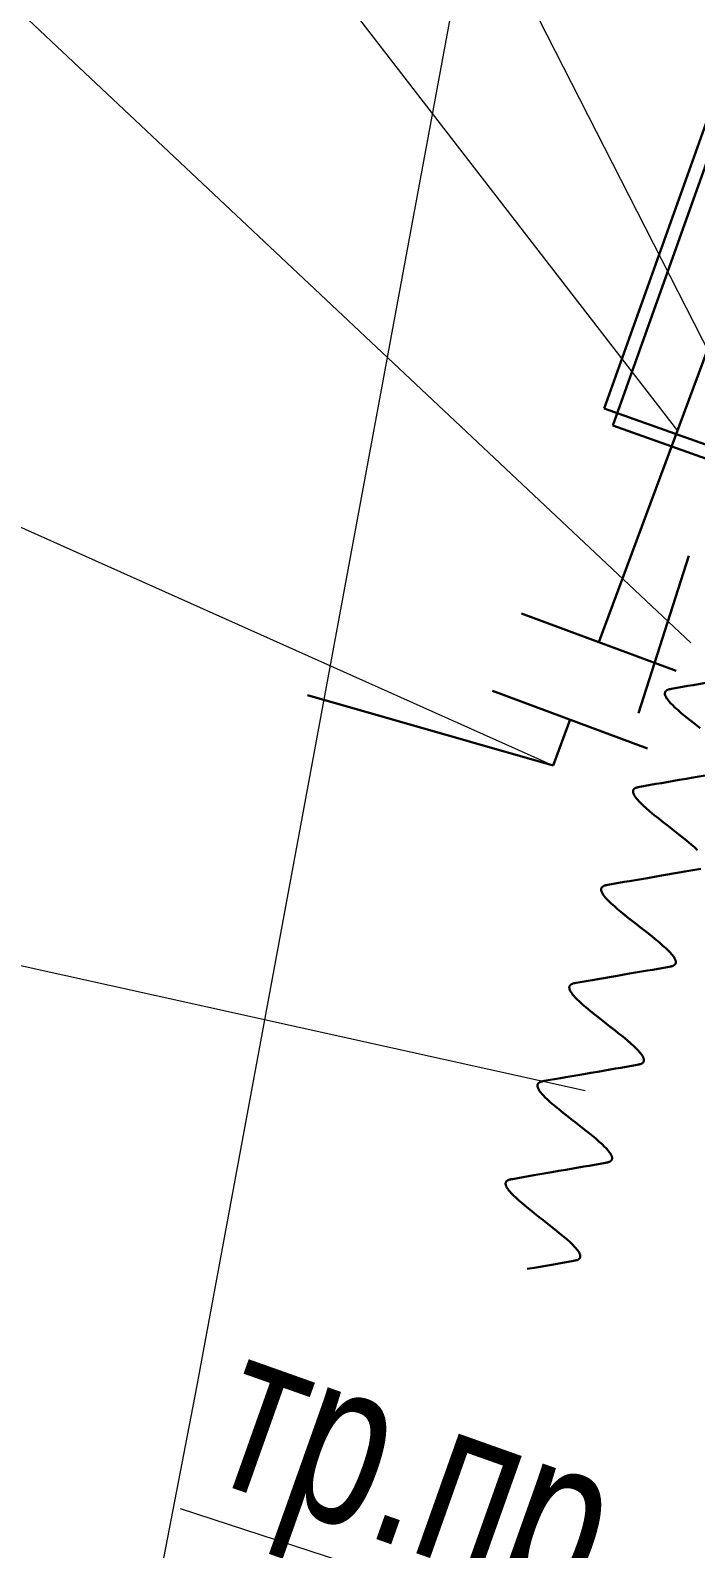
# Model space of a CAD drawing. Extents: x 10098 to 11902, y 8648 to 10202.
# Drawn here: x 11264.75 to 11268.77, y 9090.4 to 9099.59 of the extents above; entities that cross this region are included whole.
import ezdxf

# ---------------------------------------------------------------- set-up
doc = ezdxf.new("R2010")
doc.units = 0
doc.layers.add('20_Строения', color=7, linetype='Continuous')
doc.layers.add('49_Проекты', color=7, linetype='Continuous')
doc.styles.add('mggt', font='russian_1251.shx', dxfattribs={"width": 0.75, "oblique": 18, "height": 1})

msp = doc.modelspace()

# ---------------------------------------------------------------- linework, layer by layer
at = {"layer": '20_Строения', "color": 8, "linetype": 'Continuous', "lineweight": 15, "flags": 128}
msp.add_lwpolyline([(11265.3025, 9089.0368), (11265.7527, 9091.3802), (11268.5909, 9106.7152)], dxfattribs=at)
at = {"layer": '49_Проекты', "color": 8, "linetype": 'Continuous', "lineweight": 30}
for p, q in [((11271.1972, 9105.6717), (11268.2174, 9097.3049)), ((11268.269, 9097.2009), (11271.2728, 9105.6414)), ((11268.1848, 9095.8895), (11268.9586, 9097.9734)), ((11268.2174, 9097.3049), (11269.5378, 9096.8347)), ((11269.6621, 9096.7052), (11268.269, 9097.2009)), ((11268.4255, 9095.4604), (11268.7283, 9096.4134)), ((11268.6535, 9095.7154), (11267.7161, 9096.0635)), ((11268.7557, 9095.6305), (11268.8639, 9095.6492)), ((11266.4224, 9095.5697), (11267.9077, 9095.1431)), ((11268.4795, 9095.2467), (11267.542, 9095.5948)), ((11268.5841, 9095.5789), (11268.5842, 9095.5806)), ((11268.5842, 9095.5773), (11268.5841, 9095.5789)), ((11268.5842, 9095.5806), (11268.5843, 9095.582)), ((11268.5844, 9095.5757), (11268.5842, 9095.5773)), ((11268.5843, 9095.582), (11268.5846, 9095.584)), ((11268.5848, 9095.5732), (11268.5844, 9095.5757)), ((11268.5846, 9095.584), (11268.585, 9095.5858)), ((11268.5858, 9095.5694), (11268.5848, 9095.5732)), ((11268.585, 9095.5858), (11268.5857, 9095.5877)), ((11268.5857, 9095.5877), (11268.586, 9095.5884)), ((11268.5869, 9095.5663), (11268.5858, 9095.5694)), ((11268.586, 9095.5884), (11268.5865, 9095.5895)), ((11268.5865, 9095.5895), (11268.5871, 9095.5904)), ((11268.5882, 9095.5631), (11268.5869, 9095.5663)), ((11268.5871, 9095.5904), (11268.5877, 9095.5914)), ((11268.5877, 9095.5914), (11268.5885, 9095.5924)), ((11268.5895, 9095.5602), (11268.5882, 9095.5631)), ((11268.5885, 9095.5924), (11268.5895, 9095.5935)), ((11268.5895, 9095.5935), (11268.5906, 9095.5947)), ((11268.5915, 9095.5565), (11268.5895, 9095.5602)), ((11268.5906, 9095.5947), (11268.5923, 9095.5962)), ((11268.5949, 9095.5509), (11268.5915, 9095.5565)), ((11268.5923, 9095.5962), (11268.5935, 9095.5971)), ((11268.5935, 9095.5971), (11268.5944, 9095.5978)), ((11268.5944, 9095.5978), (11268.5957, 9095.5986)), ((11268.5957, 9095.5986), (11268.5972, 9095.5995)), ((11268.5972, 9095.5995), (11268.5986, 9095.6002)), ((11268.5986, 9095.6002), (11268.5999, 9095.6008)), ((11268.5999, 9095.6008), (11268.6029, 9095.6021)), ((11268.6029, 9095.6021), (11268.6051, 9095.6029)), ((11268.6051, 9095.6029), (11268.6084, 9095.604)), ((11268.6084, 9095.604), (11268.6129, 9095.6051)), ((11268.6129, 9095.6051), (11268.6171, 9095.606)), ((11268.6171, 9095.606), (11268.6252, 9095.6074)), ((11268.6252, 9095.6074), (11268.7231, 9095.6251)), ((11268.7231, 9095.6251), (11268.7557, 9095.6305)), ((11268.597, 9095.5477), (11268.5949, 9095.5509)), ((11268.5992, 9095.5447), (11268.597, 9095.5477)), ((11268.6044, 9095.5377), (11268.5992, 9095.5447)), ((11268.6107, 9095.5302), (11268.6044, 9095.5377)), ((11268.6185, 9095.5215), (11268.6107, 9095.5302)), ((11268.6317, 9095.5078), (11268.6185, 9095.5215)), ((11268.6451, 9095.4949), (11268.6317, 9095.5078)), ((11268.6639, 9095.478), (11268.6451, 9095.4949)), ((11268.6836, 9095.4609), (11268.6639, 9095.478)), ((11268.713, 9095.4365), (11268.6836, 9095.4609)), ((11267.9077, 9095.1431), (11268.0108, 9095.4207)), ((11268.7398, 9095.4149), (11268.713, 9095.4365)), ((11268.7577, 9095.4007), (11268.7398, 9095.4149)), ((11268.798, 9095.3691), (11268.7577, 9095.4007)), ((11268.3968, 9095), (11268.398, 9095.0012)), ((11268.398, 9095.0012), (11268.3996, 9095.0027)), ((11268.3996, 9095.0027), (11268.4008, 9095.0036)), ((11268.4008, 9095.0036), (11268.4018, 9095.0042)), ((11268.4018, 9095.0042), (11268.403, 9095.0051)), ((11268.403, 9095.0051), (11268.4046, 9095.006)), ((11268.4046, 9095.006), (11268.4059, 9095.0067)), ((11268.4059, 9095.0067), (11268.4072, 9095.0073)), ((11268.4072, 9095.0073), (11268.4103, 9095.0086)), ((11268.4103, 9095.0086), (11268.4124, 9095.0094)), ((11268.4124, 9095.0094), (11268.4158, 9095.0104)), ((11268.4158, 9095.0104), (11268.4203, 9095.0116)), ((11268.4203, 9095.0116), (11268.4244, 9095.0125)), ((11268.4244, 9095.0125), (11268.4325, 9095.0139)), ((11268.4325, 9095.0139), (11268.5305, 9095.0316)), ((11268.5305, 9095.0316), (11268.563, 9095.037)), ((11268.563, 9095.037), (11268.6713, 9095.0556)), ((11268.6713, 9095.0556), (11268.7136, 9095.0629)), ((11268.756, 9095.0702), (11268.7136, 9095.0629)), ((11268.8642, 9095.0889), (11268.756, 9095.0702)), ((11268.3915, 9094.9871), (11268.3916, 9094.9884)), ((11268.3915, 9094.9854), (11268.3915, 9094.9871)), ((11268.3915, 9094.9838), (11268.3915, 9094.9854)), ((11268.3917, 9094.9822), (11268.3915, 9094.9838)), ((11268.3916, 9094.9884), (11268.3919, 9094.9905)), ((11268.3921, 9094.9797), (11268.3917, 9094.9822)), ((11268.3919, 9094.9905), (11268.3924, 9094.9923)), ((11268.3931, 9094.9759), (11268.3921, 9094.9797)), ((11268.3924, 9094.9923), (11268.3931, 9094.9942)), ((11268.3931, 9094.9942), (11268.3934, 9094.9949)), ((11268.3942, 9094.9728), (11268.3931, 9094.9759)), ((11268.3934, 9094.9949), (11268.3939, 9094.9959)), ((11268.3939, 9094.9959), (11268.3945, 9094.9969)), ((11268.3955, 9094.9696), (11268.3942, 9094.9728)), ((11268.3945, 9094.9969), (11268.3951, 9094.9978)), ((11268.3951, 9094.9978), (11268.3959, 9094.9988)), ((11268.3969, 9094.9667), (11268.3955, 9094.9696)), ((11268.3959, 9094.9988), (11268.3968, 9095)), ((11268.3988, 9094.963), (11268.3969, 9094.9667)), ((11268.4023, 9094.9573), (11268.3988, 9094.963)), ((11268.4044, 9094.9542), (11268.4023, 9094.9573)), ((11268.4065, 9094.9512), (11268.4044, 9094.9542)), ((11268.4118, 9094.9442), (11268.4065, 9094.9512)), ((11268.4181, 9094.9366), (11268.4118, 9094.9442)), ((11268.4259, 9094.928), (11268.4181, 9094.9366)), ((11268.439, 9094.9143), (11268.4259, 9094.928)), ((11268.4524, 9094.9014), (11268.439, 9094.9143)), ((11268.4712, 9094.8844), (11268.4524, 9094.9014)), ((11268.491, 9094.8674), (11268.4712, 9094.8844)), ((11268.5203, 9094.843), (11268.491, 9094.8674)), ((11268.5472, 9094.8214), (11268.5203, 9094.843)), ((11268.5651, 9094.8072), (11268.5472, 9094.8214)), ((11268.6053, 9094.7755), (11268.5651, 9094.8072)), ((11268.6173, 9094.7661), (11268.6053, 9094.7755)), ((11268.6173, 9094.7661), (11268.6293, 9094.7568)), ((11268.6293, 9094.7568), (11268.6695, 9094.7251)), ((11268.6695, 9094.7251), (11268.6874, 9094.7109)), ((11268.6874, 9094.7109), (11268.7143, 9094.6893)), ((11268.7143, 9094.6893), (11268.7436, 9094.6649)), ((11268.7436, 9094.6649), (11268.7634, 9094.6479)), ((11268.7634, 9094.6479), (11268.7822, 9094.6309)), ((11268.3704, 9094.4434), (11268.4786, 9094.4621)), ((11268.4786, 9094.4621), (11268.521, 9094.4694)), ((11268.5633, 9094.4766), (11268.521, 9094.4694)), ((11268.6716, 9094.4953), (11268.5633, 9094.4766)), ((11268.7041, 9094.5007), (11268.6716, 9094.4953)), ((11268.8021, 9094.5184), (11268.7041, 9094.5007)), ((11268.1988, 9094.3919), (11268.1989, 9094.3936)), ((11268.1989, 9094.3903), (11268.1988, 9094.3919)), ((11268.1989, 9094.3936), (11268.199, 9094.3949)), ((11268.1991, 9094.3887), (11268.1989, 9094.3903)), ((11268.199, 9094.3949), (11268.1993, 9094.397)), ((11268.1995, 9094.3862), (11268.1991, 9094.3887)), ((11268.1993, 9094.397), (11268.1997, 9094.3988)), ((11268.2005, 9094.3824), (11268.1995, 9094.3862)), ((11268.1997, 9094.3988), (11268.2004, 9094.4006)), ((11268.2004, 9094.4006), (11268.2007, 9094.4014)), ((11268.2016, 9094.3793), (11268.2005, 9094.3824)), ((11268.2007, 9094.4014), (11268.2012, 9094.4024)), ((11268.2012, 9094.4024), (11268.2018, 9094.4033)), ((11268.2029, 9094.3761), (11268.2016, 9094.3793)), ((11268.2018, 9094.4033), (11268.2024, 9094.4043)), ((11268.2024, 9094.4043), (11268.2032, 9094.4053)), ((11268.2042, 9094.3732), (11268.2029, 9094.3761)), ((11268.2032, 9094.4053), (11268.2042, 9094.4065)), ((11268.2042, 9094.4065), (11268.2053, 9094.4077)), ((11268.2062, 9094.3695), (11268.2042, 9094.3732)), ((11268.2053, 9094.4077), (11268.207, 9094.4091)), ((11268.2096, 9094.3638), (11268.2062, 9094.3695)), ((11268.207, 9094.4091), (11268.2082, 9094.4101)), ((11268.2082, 9094.4101), (11268.2091, 9094.4107)), ((11268.2091, 9094.4107), (11268.2104, 9094.4116)), ((11268.2117, 9094.3607), (11268.2096, 9094.3638)), ((11268.2104, 9094.4116), (11268.2119, 9094.4125)), ((11268.2139, 9094.3577), (11268.2117, 9094.3607)), ((11268.2119, 9094.4125), (11268.2133, 9094.4132)), ((11268.2133, 9094.4132), (11268.2146, 9094.4138)), ((11268.2191, 9094.3507), (11268.2139, 9094.3577)), ((11268.2146, 9094.4138), (11268.2176, 9094.4151)), ((11268.2176, 9094.4151), (11268.2198, 9094.4158)), ((11268.2198, 9094.4158), (11268.2231, 9094.4169)), ((11268.2231, 9094.4169), (11268.2276, 9094.4181)), ((11268.2276, 9094.4181), (11268.2318, 9094.4189)), ((11268.2318, 9094.4189), (11268.2399, 9094.4204)), ((11268.2399, 9094.4204), (11268.3379, 9094.438)), ((11268.3379, 9094.438), (11268.3704, 9094.4434)), ((11268.2254, 9094.3431), (11268.2191, 9094.3507)), ((11268.2332, 9094.3345), (11268.2254, 9094.3431)), ((11268.2464, 9094.3208), (11268.2332, 9094.3345)), ((11268.2598, 9094.3079), (11268.2464, 9094.3208)), ((11268.2786, 9094.2909), (11268.2598, 9094.3079)), ((11268.2983, 9094.2739), (11268.2786, 9094.2909)), ((11268.3277, 9094.2495), (11268.2983, 9094.2739)), ((11268.3545, 9094.2279), (11268.3277, 9094.2495)), ((11268.3724, 9094.2137), (11268.3545, 9094.2279)), ((11268.4127, 9094.182), (11268.3724, 9094.2137)), ((11268.4247, 9094.1726), (11268.4127, 9094.182)), ((11268.4247, 9094.1726), (11268.4366, 9094.1632)), ((11268.4366, 9094.1632), (11268.4769, 9094.1316)), ((11268.4769, 9094.1316), (11268.4948, 9094.1174)), ((11268.4948, 9094.1174), (11268.5216, 9094.0958)), ((11268.5216, 9094.0958), (11268.551, 9094.0714)), ((11268.551, 9094.0714), (11268.5707, 9094.0543)), ((11268.5707, 9094.0543), (11268.5895, 9094.0374)), ((11268.5895, 9094.0374), (11268.6029, 9094.0245)), ((11268.6029, 9094.0245), (11268.6161, 9094.0108)), ((11268.6161, 9094.0108), (11268.6239, 9094.0021)), ((11268.6239, 9094.0021), (11268.6302, 9093.9945)), ((11268.6302, 9093.9945), (11268.6354, 9093.9876)), ((11268.4789, 9093.9018), (11268.3707, 9093.8831)), ((11268.5115, 9093.9072), (11268.4789, 9093.9018)), ((11268.6095, 9093.9249), (11268.5115, 9093.9072)), ((11268.6175, 9093.9263), (11268.6095, 9093.9249)), ((11268.6217, 9093.9272), (11268.6175, 9093.9263)), ((11268.6262, 9093.9283), (11268.6217, 9093.9272)), ((11268.6295, 9093.9294), (11268.6262, 9093.9283)), ((11268.6317, 9093.9302), (11268.6295, 9093.9294)), ((11268.6347, 9093.9315), (11268.6317, 9093.9302)), ((11268.636, 9093.9321), (11268.6347, 9093.9315)), ((11268.6354, 9093.9876), (11268.6376, 9093.9846)), ((11268.6374, 9093.9328), (11268.636, 9093.9321)), ((11268.6389, 9093.9337), (11268.6374, 9093.9328)), ((11268.6376, 9093.9846), (11268.6397, 9093.9814)), ((11268.6402, 9093.9345), (11268.6389, 9093.9337)), ((11268.6397, 9093.9814), (11268.6431, 9093.9758)), ((11268.6411, 9093.9352), (11268.6402, 9093.9345)), ((11268.6423, 9093.9361), (11268.6411, 9093.9352)), ((11268.644, 9093.9375), (11268.6423, 9093.9361)), ((11268.6431, 9093.9758), (11268.6451, 9093.9721)), ((11268.6451, 9093.9387), (11268.644, 9093.9375)), ((11268.6451, 9093.9721), (11268.6464, 9093.9692)), ((11268.6461, 9093.9399), (11268.6451, 9093.9387)), ((11268.6469, 9093.9409), (11268.6461, 9093.9399)), ((11268.6464, 9093.9692), (11268.6477, 9093.966)), ((11268.6475, 9093.9419), (11268.6469, 9093.9409)), ((11268.6481, 9093.9428), (11268.6475, 9093.9419)), ((11268.6477, 9093.966), (11268.6488, 9093.9629)), ((11268.6486, 9093.9439), (11268.6481, 9093.9428)), ((11268.6489, 9093.9446), (11268.6486, 9093.9439)), ((11268.6488, 9093.9629), (11268.6498, 9093.9591)), ((11268.6496, 9093.9465), (11268.6489, 9093.9446)), ((11268.65, 9093.9483), (11268.6496, 9093.9465)), ((11268.6498, 9093.9591), (11268.6502, 9093.9566)), ((11268.6503, 9093.9503), (11268.65, 9093.9483)), ((11268.6502, 9093.9566), (11268.6504, 9093.955)), ((11268.6504, 9093.9517), (11268.6503, 9093.9503)), ((11268.6504, 9093.955), (11268.6505, 9093.9534)), ((11268.6505, 9093.9534), (11268.6504, 9093.9517)), ((11268.0071, 9093.8052), (11268.0078, 9093.8071)), ((11268.0078, 9093.8071), (11268.0081, 9093.8078)), ((11268.0081, 9093.8078), (11268.0086, 9093.8089)), ((11268.0086, 9093.8089), (11268.0092, 9093.8098)), ((11268.0092, 9093.8098), (11268.0098, 9093.8108)), ((11268.0098, 9093.8108), (11268.0106, 9093.8118)), ((11268.0106, 9093.8118), (11268.0115, 9093.813)), ((11268.0115, 9093.813), (11268.0127, 9093.8142)), ((11268.0127, 9093.8142), (11268.0143, 9093.8156)), ((11268.0143, 9093.8156), (11268.0155, 9093.8166)), ((11268.0155, 9093.8166), (11268.0165, 9093.8172)), ((11268.0165, 9093.8172), (11268.0177, 9093.818)), ((11268.0177, 9093.818), (11268.0193, 9093.8189)), ((11268.0193, 9093.8189), (11268.0206, 9093.8196)), ((11268.0206, 9093.8196), (11268.0219, 9093.8203)), ((11268.0219, 9093.8203), (11268.025, 9093.8215)), ((11268.025, 9093.8215), (11268.0271, 9093.8223)), ((11268.0271, 9093.8223), (11268.0305, 9093.8234)), ((11268.0305, 9093.8234), (11268.035, 9093.8246)), ((11268.035, 9093.8246), (11268.0391, 9093.8254)), ((11268.0391, 9093.8254), (11268.0472, 9093.8269)), ((11268.0472, 9093.8269), (11268.1452, 9093.8445)), ((11268.1452, 9093.8445), (11268.1778, 9093.8499)), ((11268.1778, 9093.8499), (11268.286, 9093.8686)), ((11268.286, 9093.8686), (11268.3283, 9093.8759)), ((11268.3707, 9093.8831), (11268.3283, 9093.8759)), ((11268.0062, 9093.8001), (11268.0063, 9093.8014)), ((11268.0062, 9093.7984), (11268.0062, 9093.8001)), ((11268.0062, 9093.7967), (11268.0062, 9093.7984)), ((11268.0064, 9093.7951), (11268.0062, 9093.7967)), ((11268.0063, 9093.8014), (11268.0066, 9093.8035)), ((11268.0068, 9093.7927), (11268.0064, 9093.7951)), ((11268.0066, 9093.8035), (11268.0071, 9093.8052)), ((11268.0078, 9093.7889), (11268.0068, 9093.7927)), ((11268.0089, 9093.7858), (11268.0078, 9093.7889)), ((11268.0102, 9093.7826), (11268.0089, 9093.7858)), ((11268.0116, 9093.7797), (11268.0102, 9093.7826)), ((11268.0135, 9093.776), (11268.0116, 9093.7797)), ((11268.017, 9093.7703), (11268.0135, 9093.776)), ((11268.0191, 9093.7672), (11268.017, 9093.7703)), ((11268.0212, 9093.7642), (11268.0191, 9093.7672)), ((11268.0265, 9093.7572), (11268.0212, 9093.7642)), ((11268.0328, 9093.7496), (11268.0265, 9093.7572)), ((11268.0406, 9093.741), (11268.0328, 9093.7496)), ((11268.0537, 9093.7273), (11268.0406, 9093.741)), ((11268.0671, 9093.7144), (11268.0537, 9093.7273)), ((11268.0859, 9093.6974), (11268.0671, 9093.7144)), ((11268.1057, 9093.6804), (11268.0859, 9093.6974)), ((11268.135, 9093.656), (11268.1057, 9093.6804)), ((11268.1619, 9093.6344), (11268.135, 9093.656)), ((11268.1798, 9093.6201), (11268.1619, 9093.6344)), ((11268.22, 9093.5885), (11268.1798, 9093.6201)), ((11268.232, 9093.5791), (11268.22, 9093.5885)), ((11268.232, 9093.5791), (11268.244, 9093.5697)), ((11268.244, 9093.5697), (11268.2843, 9093.5381)), ((11268.2843, 9093.5381), (11268.3021, 9093.5239)), ((11268.3021, 9093.5239), (11268.329, 9093.5023)), ((11268.329, 9093.5023), (11268.3583, 9093.4778)), ((11268.3583, 9093.4778), (11268.3781, 9093.4608)), ((11268.3781, 9093.4608), (11268.3969, 9093.4438)), ((11268.3969, 9093.4438), (11268.4103, 9093.431)), ((11268.4103, 9093.431), (11268.4234, 9093.4173)), ((11268.4234, 9093.4173), (11268.4312, 9093.4086)), ((11268.4312, 9093.4086), (11268.4375, 9093.401)), ((11268.4375, 9093.401), (11268.4428, 9093.3941)), ((11268.4428, 9093.3941), (11268.4449, 9093.3911)), ((11268.4449, 9093.3911), (11268.447, 9093.3879)), ((11268.447, 9093.3879), (11268.4505, 9093.3823)), ((11268.4505, 9093.3823), (11268.4524, 9093.3785)), ((11268.4524, 9093.3785), (11268.4538, 9093.3756)), ((11268.4535, 9093.3464), (11268.4525, 9093.3452)), ((11268.4542, 9093.3474), (11268.4535, 9093.3464)), ((11268.4538, 9093.3756), (11268.4551, 9093.3724)), ((11268.4548, 9093.3484), (11268.4542, 9093.3474)), ((11268.4554, 9093.3493), (11268.4548, 9093.3484)), ((11268.4551, 9093.3724), (11268.4562, 9093.3693)), ((11268.4559, 9093.3504), (11268.4554, 9093.3493)), ((11268.4562, 9093.3511), (11268.4559, 9093.3504)), ((11268.4562, 9093.3693), (11268.4572, 9093.3656)), ((11268.4569, 9093.353), (11268.4562, 9093.3511)), ((11268.4574, 9093.3547), (11268.4569, 9093.353)), ((11268.4572, 9093.3656), (11268.4576, 9093.3631)), ((11268.4577, 9093.3568), (11268.4574, 9093.3547)), ((11268.4576, 9093.3631), (11268.4578, 9093.3615)), ((11268.4578, 9093.3582), (11268.4577, 9093.3568)), ((11268.4578, 9093.3615), (11268.4578, 9093.3599)), ((11268.4578, 9093.3599), (11268.4578, 9093.3582)), ((11267.9526, 9093.251), (11267.9851, 9093.2564)), ((11267.9851, 9093.2564), (11268.0933, 9093.2751)), ((11268.0933, 9093.2751), (11268.1357, 9093.2823)), ((11268.178, 9093.2896), (11268.1357, 9093.2824)), ((11268.2863, 9093.3083), (11268.178, 9093.2896)), ((11268.3188, 9093.3137), (11268.2863, 9093.3083)), ((11268.4168, 9093.3313), (11268.3188, 9093.3137)), ((11268.4249, 9093.3328), (11268.4168, 9093.3313)), ((11268.429, 9093.3337), (11268.4249, 9093.3328)), ((11268.4335, 9093.3348), (11268.429, 9093.3337)), ((11268.4369, 9093.3359), (11268.4335, 9093.3348)), ((11268.439, 9093.3367), (11268.4369, 9093.3359)), ((11268.4421, 9093.338), (11268.439, 9093.3367)), ((11268.4434, 9093.3386), (11268.4421, 9093.338)), ((11268.4447, 9093.3393), (11268.4434, 9093.3386)), ((11268.4463, 9093.3402), (11268.4447, 9093.3393)), ((11268.4475, 9093.341), (11268.4463, 9093.3402)), ((11268.4485, 9093.3417), (11268.4475, 9093.341)), ((11268.4497, 9093.3426), (11268.4485, 9093.3417)), ((11268.4513, 9093.344), (11268.4497, 9093.3426)), ((11268.4525, 9093.3452), (11268.4513, 9093.344)), ((11267.8135, 9093.2048), (11267.8136, 9093.2065)), ((11267.8136, 9093.2032), (11267.8135, 9093.2048)), ((11267.8136, 9093.2065), (11267.8137, 9093.2079)), ((11267.8138, 9093.2016), (11267.8136, 9093.2032)), ((11267.8137, 9093.2079), (11267.814, 9093.21)), ((11267.8142, 9093.1991), (11267.8138, 9093.2016)), ((11267.814, 9093.21), (11267.8144, 9093.2117)), ((11267.8152, 9093.1954), (11267.8142, 9093.1991)), ((11267.8144, 9093.2117), (11267.8151, 9093.2136)), ((11267.8151, 9093.2136), (11267.8154, 9093.2143)), ((11267.8163, 9093.1923), (11267.8152, 9093.1954)), ((11267.8154, 9093.2143), (11267.816, 9093.2154)), ((11267.816, 9093.2154), (11267.8165, 9093.2163)), ((11267.8176, 9093.1891), (11267.8163, 9093.1923)), ((11267.8165, 9093.2163), (11267.8171, 9093.2173)), ((11267.8171, 9093.2173), (11267.8179, 9093.2183)), ((11267.819, 9093.1862), (11267.8176, 9093.1891)), ((11267.8179, 9093.2183), (11267.8189, 9093.2195)), ((11267.8189, 9093.2195), (11267.82, 9093.2207)), ((11267.8209, 9093.1824), (11267.819, 9093.1862)), ((11267.82, 9093.2207), (11267.8217, 9093.2221)), ((11267.8243, 9093.1768), (11267.8209, 9093.1824)), ((11267.8217, 9093.2221), (11267.8229, 9093.223)), ((11267.8229, 9093.223), (11267.8238, 9093.2237)), ((11267.8238, 9093.2237), (11267.8251, 9093.2245)), ((11267.8264, 9093.1737), (11267.8243, 9093.1768)), ((11267.8251, 9093.2245), (11267.8266, 9093.2254)), ((11267.8286, 9093.1706), (11267.8264, 9093.1737)), ((11267.8266, 9093.2254), (11267.828, 9093.2261)), ((11267.828, 9093.2261), (11267.8293, 9093.2268)), ((11267.8338, 9093.1637), (11267.8286, 9093.1706)), ((11267.8293, 9093.2268), (11267.8323, 9093.228)), ((11267.8323, 9093.228), (11267.8345, 9093.2288)), ((11267.8401, 9093.1561), (11267.8338, 9093.1637)), ((11267.8345, 9093.2288), (11267.8378, 9093.2299)), ((11267.8378, 9093.2299), (11267.8423, 9093.231)), ((11267.8423, 9093.231), (11267.8465, 9093.2319)), ((11267.8465, 9093.2319), (11267.8546, 9093.2334)), ((11267.8546, 9093.2334), (11267.9526, 9093.251)), ((11267.8479, 9093.1474), (11267.8401, 9093.1561)), ((11267.8611, 9093.1337), (11267.8479, 9093.1474)), ((11267.8745, 9093.1209), (11267.8611, 9093.1337)), ((11267.8933, 9093.1039), (11267.8745, 9093.1209)), ((11267.913, 9093.0869), (11267.8933, 9093.1039)), ((11267.9424, 9093.0625), (11267.913, 9093.0869)), ((11267.9692, 9093.0408), (11267.9424, 9093.0625)), ((11267.9871, 9093.0266), (11267.9692, 9093.0408)), ((11268.0274, 9092.995), (11267.9871, 9093.0266)), ((11268.0394, 9092.9856), (11268.0274, 9092.995)), ((11268.0394, 9092.9856), (11268.0513, 9092.9762)), ((11268.0513, 9092.9762), (11268.0916, 9092.9446)), ((11268.0916, 9092.9446), (11268.1095, 9092.9304)), ((11268.1095, 9092.9304), (11268.1363, 9092.9087)), ((11268.1363, 9092.9087), (11268.1657, 9092.8843)), ((11268.1657, 9092.8843), (11268.1854, 9092.8673)), ((11268.1854, 9092.8673), (11268.2042, 9092.8503)), ((11268.2042, 9092.8503), (11268.2176, 9092.8374)), ((11268.2176, 9092.8374), (11268.2308, 9092.8238)), ((11268.2308, 9092.8238), (11268.2386, 9092.8151)), ((11268.2386, 9092.8151), (11268.2449, 9092.8075)), ((11268.2449, 9092.8075), (11268.2501, 9092.8006)), ((11268.2501, 9092.8006), (11268.2523, 9092.7975)), ((11268.2523, 9092.7975), (11268.2544, 9092.7944)), ((11268.0936, 9092.7148), (11267.9854, 9092.6961)), ((11268.1262, 9092.7202), (11268.0936, 9092.7148)), ((11268.2242, 9092.7378), (11268.1262, 9092.7202)), ((11268.2322, 9092.7393), (11268.2242, 9092.7378)), ((11268.2364, 9092.7401), (11268.2322, 9092.7393)), ((11268.2409, 9092.7413), (11268.2364, 9092.7401)), ((11268.2442, 9092.7424), (11268.2409, 9092.7413)), ((11268.2464, 9092.7432), (11268.2442, 9092.7424)), ((11268.2494, 9092.7444), (11268.2464, 9092.7432)), ((11268.2507, 9092.7451), (11268.2494, 9092.7444)), ((11268.2521, 9092.7458), (11268.2507, 9092.7451)), ((11268.2536, 9092.7467), (11268.2521, 9092.7458)), ((11268.2549, 9092.7475), (11268.2536, 9092.7467)), ((11268.2544, 9092.7944), (11268.2578, 9092.7888)), ((11268.2558, 9092.7482), (11268.2549, 9092.7475)), ((11268.257, 9092.7491), (11268.2558, 9092.7482)), ((11268.2587, 9092.7505), (11268.257, 9092.7491)), ((11268.2578, 9092.7888), (11268.2598, 9092.785)), ((11268.2598, 9092.7517), (11268.2587, 9092.7505)), ((11268.2598, 9092.785), (11268.2612, 9092.7821)), ((11268.2608, 9092.7529), (11268.2598, 9092.7517)), ((11268.2616, 9092.7539), (11268.2608, 9092.7529)), ((11268.2612, 9092.7821), (11268.2624, 9092.7789)), ((11268.2622, 9092.7549), (11268.2616, 9092.7539)), ((11268.2628, 9092.7558), (11268.2622, 9092.7549)), ((11268.2624, 9092.7789), (11268.2635, 9092.7758)), ((11268.2633, 9092.7569), (11268.2628, 9092.7558)), ((11268.2636, 9092.7576), (11268.2633, 9092.7569)), ((11268.2635, 9092.7758), (11268.2645, 9092.772)), ((11268.2643, 9092.7595), (11268.2636, 9092.7576)), ((11268.2647, 9092.7612), (11268.2643, 9092.7595)), ((11268.2645, 9092.772), (11268.2649, 9092.7696)), ((11268.265, 9092.7633), (11268.2647, 9092.7612)), ((11268.2649, 9092.7696), (11268.2651, 9092.768)), ((11268.2651, 9092.7647), (11268.265, 9092.7633)), ((11268.2651, 9092.768), (11268.2652, 9092.7663)), ((11268.2652, 9092.7663), (11268.2651, 9092.7647)), ((11267.6209, 9092.613), (11267.621, 9092.6144)), ((11267.6209, 9092.6113), (11267.6209, 9092.613)), ((11267.6209, 9092.6097), (11267.6209, 9092.6113)), ((11267.621, 9092.6144), (11267.6214, 9092.6164)), ((11267.6214, 9092.6164), (11267.6218, 9092.6182)), ((11267.6218, 9092.6182), (11267.6225, 9092.6201)), ((11267.6225, 9092.6201), (11267.6228, 9092.6208)), ((11267.6228, 9092.6208), (11267.6233, 9092.6219)), ((11267.6233, 9092.6219), (11267.6239, 9092.6228)), ((11267.6239, 9092.6228), (11267.6245, 9092.6238)), ((11267.6245, 9092.6238), (11267.6253, 9092.6248)), ((11267.6253, 9092.6248), (11267.6262, 9092.626)), ((11267.6262, 9092.626), (11267.6274, 9092.6272)), ((11267.6274, 9092.6272), (11267.629, 9092.6286)), ((11267.629, 9092.6286), (11267.6302, 9092.6295)), ((11267.6302, 9092.6295), (11267.6312, 9092.6302)), ((11267.6312, 9092.6302), (11267.6324, 9092.631)), ((11267.6324, 9092.631), (11267.634, 9092.6319)), ((11267.634, 9092.6319), (11267.6353, 9092.6326)), ((11267.6353, 9092.6326), (11267.6366, 9092.6332)), ((11267.6366, 9092.6332), (11267.6397, 9092.6345)), ((11267.6397, 9092.6345), (11267.6418, 9092.6353)), ((11267.6418, 9092.6353), (11267.6452, 9092.6364)), ((11267.6452, 9092.6364), (11267.6497, 9092.6375)), ((11267.6497, 9092.6375), (11267.6538, 9092.6384)), ((11267.6538, 9092.6384), (11267.6619, 9092.6399)), ((11267.6619, 9092.6399), (11267.7599, 9092.6575)), ((11267.7599, 9092.6575), (11267.7925, 9092.6629)), ((11267.7925, 9092.6629), (11267.9007, 9092.6816)), ((11267.9007, 9092.6816), (11267.943, 9092.6888)), ((11267.9854, 9092.6961), (11267.943, 9092.6889)), ((11267.6211, 9092.6081), (11267.6209, 9092.6097)), ((11267.6216, 9092.6056), (11267.6211, 9092.6081)), ((11267.6225, 9092.6019), (11267.6216, 9092.6056)), ((11267.6236, 9092.5987), (11267.6225, 9092.6019)), ((11267.6249, 9092.5955), (11267.6236, 9092.5987)), ((11267.6263, 9092.5927), (11267.6249, 9092.5955)), ((11267.6282, 9092.5889), (11267.6263, 9092.5927)), ((11267.6317, 9092.5833), (11267.6282, 9092.5889)), ((11267.6338, 9092.5801), (11267.6317, 9092.5833)), ((11267.6359, 9092.5771), (11267.6338, 9092.5801)), ((11267.6412, 9092.5702), (11267.6359, 9092.5771)), ((11267.6475, 9092.5626), (11267.6412, 9092.5702)), ((11267.6553, 9092.5539), (11267.6475, 9092.5626)), ((11267.6684, 9092.5402), (11267.6553, 9092.5539)), ((11267.6818, 9092.5274), (11267.6684, 9092.5402)), ((11267.7006, 9092.5104), (11267.6818, 9092.5274)), ((11267.7204, 9092.4933), (11267.7006, 9092.5104)), ((11267.7497, 9092.4689), (11267.7204, 9092.4933)), ((11267.7766, 9092.4473), (11267.7497, 9092.4689)), ((11267.7945, 9092.4331), (11267.7766, 9092.4473)), ((11267.8347, 9092.4015), (11267.7945, 9092.4331)), ((11267.8467, 9092.3921), (11267.8347, 9092.4015)), ((11267.8467, 9092.3921), (11267.8587, 9092.3827)), ((11267.8587, 9092.3827), (11267.899, 9092.351)), ((11267.899, 9092.351), (11267.9168, 9092.3368)), ((11267.9168, 9092.3368), (11267.9437, 9092.3152)), ((11267.9437, 9092.3152), (11267.973, 9092.2908)), ((11267.973, 9092.2908), (11267.9928, 9092.2738)), ((11267.9928, 9092.2738), (11268.0116, 9092.2568)), ((11268.0116, 9092.2568), (11268.025, 9092.2439)), ((11268.025, 9092.2439), (11268.0381, 9092.2302)), ((11268.0381, 9092.2302), (11268.0459, 9092.2216)), ((11268.0459, 9092.2216), (11268.0522, 9092.214)), ((11268.0522, 9092.214), (11268.0575, 9092.207)), ((11268.0581, 9092.1515), (11268.0568, 9092.1509)), ((11268.0575, 9092.207), (11268.0597, 9092.204)), ((11268.0594, 9092.1523), (11268.0581, 9092.1515)), ((11268.061, 9092.1531), (11268.0594, 9092.1523)), ((11268.0597, 9092.204), (11268.0617, 9092.2009)), ((11268.0622, 9092.154), (11268.061, 9092.1531)), ((11268.0617, 9092.2009), (11268.0652, 9092.1952)), ((11268.0632, 9092.1546), (11268.0622, 9092.154)), ((11268.0644, 9092.1556), (11268.0632, 9092.1546)), ((11268.066, 9092.157), (11268.0644, 9092.1556)), ((11268.0652, 9092.1952), (11268.0671, 9092.1915)), ((11268.0672, 9092.1582), (11268.066, 9092.157)), ((11268.0671, 9092.1915), (11268.0685, 9092.1886)), ((11268.0682, 9092.1594), (11268.0672, 9092.1582)), ((11268.0689, 9092.1604), (11268.0682, 9092.1594)), ((11268.0685, 9092.1886), (11268.0698, 9092.1854)), ((11268.0696, 9092.1614), (11268.0689, 9092.1604)), ((11268.0701, 9092.1623), (11268.0696, 9092.1614)), ((11268.0698, 9092.1854), (11268.0709, 9092.1823)), ((11268.0706, 9092.1634), (11268.0701, 9092.1623)), ((11268.0709, 9092.1641), (11268.0706, 9092.1634)), ((11268.0709, 9092.1823), (11268.0719, 9092.1785)), ((11268.0716, 9092.1659), (11268.0709, 9092.1641)), ((11268.0721, 9092.1677), (11268.0716, 9092.1659)), ((11268.0719, 9092.1785), (11268.0723, 9092.1761)), ((11268.0724, 9092.1698), (11268.0721, 9092.1677)), ((11268.0723, 9092.1761), (11268.0725, 9092.1745)), ((11268.0725, 9092.1711), (11268.0724, 9092.1698)), ((11268.0725, 9092.1745), (11268.0725, 9092.1728)), ((11268.0725, 9092.1728), (11268.0725, 9092.1711)), ((11267.7927, 9092.1026), (11267.7504, 9092.0953)), ((11267.901, 9092.1213), (11267.7927, 9092.1026)), ((11267.9335, 9092.1267), (11267.901, 9092.1213)), ((11268.0315, 9092.1443), (11267.9335, 9092.1267)), ((11268.0396, 9092.1458), (11268.0315, 9092.1443)), ((11268.0437, 9092.1466), (11268.0396, 9092.1458)), ((11268.0482, 9092.1478), (11268.0437, 9092.1466)), ((11268.0516, 9092.1489), (11268.0482, 9092.1478)), ((11268.0537, 9092.1497), (11268.0516, 9092.1489)), ((11268.0568, 9092.1509), (11268.0537, 9092.1497))]:
    msp.add_line(p, q, dxfattribs=at)
at = {"layer": '49_Проекты', "color": 8, "linetype": 'Continuous', "lineweight": 15}
for points in [[(11257.8683, 9106.1602), (11265.9393, 9103.3566), (11269.1582, 9097.04)], [(11257.3548, 9104.6185), (11265.0825, 9101.8039), (11268.6601, 9097.1696)], [(11256.6921, 9102.9805), (11264.2921, 9100.0754), (11268.7405, 9095.8849)], [(11255.4707, 9100.2552), (11263.4431, 9097.143), (11267.9077, 9095.1431)], [(11260.2609, 9095.1074), (11262.9293, 9094.322), (11268.1014, 9093.1764)], [(11265.6526, 9090.6445), (11269.0552, 9089.5329), (11268.8205, 9088.5089)]]:
    msp.add_lwpolyline(points, dxfattribs=at)

# ---------------------------------------------------------------- texts
at = {"layer": '49_Проекты', "color": 8, "linetype": 'Continuous', "lineweight": 15, "style": 'mggt', "width": 0.75}
msp.add_text('тр.пр.', height=1, rotation=340.4623, dxfattribs=at).set_placement((11265.7941, 9090.8313))

doc.saveas('drawing.dxf')
